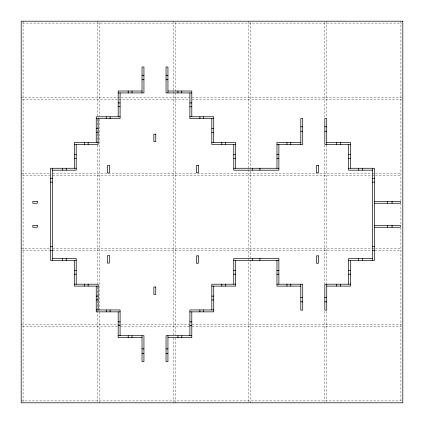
<?xml version="1.0" encoding="UTF-8"?>
<svg xmlns="http://www.w3.org/2000/svg" width="424" height="424" viewBox="0 0 424 424"><rect width="100%" height="100%" fill="white"/><g stroke="black" fill="none" stroke-linecap="round" stroke-linejoin="round"><path stroke-width="0.32" stroke-dasharray="2.12 1.59" d="M22.525 23.108L401.475 23.108M21.2 97.52L189.475 97.52M192.125 97.52L401.475 97.52M22.525 99.428L189.475 99.428M192.125 99.428L401.475 99.428M21.2 173.84L50.106 173.84M52.74 173.84L401.475 173.84M22.525 175.748L50.106 175.748M52.74 175.748L401.475 175.748M21.2 248.252L50.106 248.252M52.74 248.252L401.475 248.252M22.525 250.16L50.106 250.16M52.74 250.16L371.663 250.16M374.975 250.16L401.475 250.16M21.2 324.572L189.475 324.572M192.125 324.572L401.475 324.572M22.525 326.48L117.263 326.48M120.575 326.48L189.475 326.48M192.125 326.48L401.475 326.48M21.2 400.892L401.475 400.892M400.892 21.2L400.892 200.796M400.892 203.388L400.892 224.588M400.892 227.821L400.892 401.475M326.48 21.2L326.48 117.925M326.48 145.088L326.48 283.746M326.48 311.375L326.48 401.475M324.572 22.525L324.572 117.925M324.572 145.088L324.572 283.746M324.572 311.375L324.572 401.475M250.16 22.525L250.16 402.8M248.252 21.2L248.252 402.8M175.748 22.525L175.748 335.225M175.748 337.875L175.748 402.8M173.84 21.2L173.84 335.225M173.84 337.875L173.84 402.8M99.428 22.525L99.428 115.938M99.428 119.181L99.428 402.8M97.52 21.2L97.52 115.938M97.52 119.25L97.52 133.162M97.52 133.825L97.52 283.746M97.52 286.863L97.52 300.113M97.52 300.775L97.52 310.05M97.52 310.713L97.52 401.475M23.108 21.2L23.108 401.475"/><path stroke-width="0.64" d="M142.029 75.271L143.937 75.271M166.038 75.271L167.946 75.271M142.029 79.723L143.937 79.723M166.038 79.723L167.946 79.723M142.029 91.012L118.185 91.012L118.185 116.764M167.946 91.012L191.791 91.012L191.791 116.764M118.185 92.92L143.937 92.92L143.937 67.003L142.029 67.003L142.029 92.92M191.791 92.92L166.038 92.92L166.038 67.003L167.946 67.003L167.946 92.92M118.185 102.937L120.093 102.937M189.883 102.937L191.791 102.937M118.185 106.753L120.093 106.753M189.883 106.753L191.791 106.753M120.093 116.764L96.248 116.764L96.248 142.517M189.883 116.764L213.722 116.764L213.722 142.517M96.248 118.672L120.093 118.672L120.093 92.92M213.722 118.672L189.883 118.672L189.883 92.92M300.807 126.776L302.715 126.776M324.816 126.776L326.724 126.776M96.248 128.689L98.156 128.689M211.815 128.689L213.722 128.689M300.807 131.228L302.715 131.228M324.816 131.228L326.724 131.228M96.248 132.505L98.156 132.505M211.815 132.505L213.722 132.505M98.156 142.517L74.311 142.517L74.311 168.27M211.815 142.517L235.659 142.517L235.659 168.27M300.807 142.517L276.962 142.517L276.962 168.27M326.724 142.517L350.569 142.517L350.569 168.27M74.311 144.425L98.156 144.425L98.156 118.672M235.659 144.425L211.815 144.425L211.815 118.672M276.962 144.425L302.715 144.425L302.715 118.508L300.807 118.508L300.807 144.425M350.569 144.425L324.816 144.425L324.816 118.508L326.724 118.508L326.724 144.425M74.311 154.437L76.219 154.437M233.751 154.437L235.659 154.437M276.962 154.437L278.87 154.437M348.661 154.437L350.569 154.437M74.311 158.253L76.219 158.253M233.751 158.253L235.659 158.253M276.962 158.253L278.87 158.253M348.661 158.253L350.569 158.253M76.219 168.27L50.472 168.27L50.472 260.352L76.219 260.352M233.751 168.27L278.87 168.27M348.661 168.27L374.408 168.27L374.408 260.352L348.661 260.352M52.38 170.178L76.219 170.178L76.219 144.425M372.5 170.178L348.661 170.178L348.661 144.425M50.472 178.281L52.38 178.281M372.5 178.281L374.408 178.281M50.472 182.097L52.38 182.097M372.5 182.097L374.408 182.097M374.408 201.352L400.325 201.352L400.325 203.26L374.408 203.26M374.408 225.361L400.325 225.361L400.325 227.269L374.408 227.269M50.472 246.524L52.38 246.524M372.5 246.524L374.408 246.524M50.472 250.34L52.38 250.34M372.5 250.34L374.408 250.34M52.38 258.444L76.219 258.444L76.219 284.197M372.5 258.444L348.661 258.444L348.661 284.197M233.751 260.352L278.87 260.352M74.311 270.369L76.219 270.369M233.751 270.369L235.659 270.369M276.962 270.369L278.87 270.369M348.661 270.369L350.569 270.369M74.311 274.185L76.219 274.185M233.751 274.185L235.659 274.185M276.962 274.185L278.87 274.185M348.661 274.185L350.569 274.185M74.311 284.197L98.156 284.197L98.156 309.949M235.659 284.197L211.815 284.197L211.815 309.949M276.962 284.197L302.715 284.197L302.715 310.114L300.807 310.114L300.807 284.197M350.569 284.197L324.816 284.197L324.816 310.114L326.724 310.114L326.724 284.197M98.156 286.105L74.311 286.105L74.311 260.352M211.815 286.105L235.659 286.105L235.659 260.352M300.807 286.105L276.962 286.105L276.962 260.352M326.724 286.105L350.569 286.105L350.569 260.352M96.248 296.122L98.156 296.122M211.815 296.122L213.722 296.122M300.807 297.394L302.715 297.394M324.816 297.394L326.724 297.394M96.248 299.938L98.156 299.938M211.815 299.938L213.722 299.938M300.807 301.846L302.715 301.846M324.816 301.846L326.724 301.846M96.248 309.949L120.093 309.949L120.093 335.702M213.722 309.949L189.883 309.949L189.883 335.702M120.093 311.857L96.248 311.857L96.248 286.105M189.883 311.857L213.722 311.857L213.722 286.105M118.185 321.869L120.093 321.869M189.883 321.869L191.791 321.869M118.185 325.685L120.093 325.685M189.883 325.685L191.791 325.685M118.185 335.702L143.937 335.702L143.937 361.619L142.029 361.619L142.029 335.702M191.791 335.702L166.038 335.702L166.038 361.619L167.946 361.619L167.946 335.702M142.029 337.61L118.185 337.61L118.185 311.857M167.946 337.61L191.791 337.61L191.791 311.857M142.029 348.899L143.937 348.899M166.038 348.899L167.946 348.899M142.029 353.351L143.937 353.351M166.038 353.351L167.946 353.351M392.057 201.352L392.057 203.26M392.057 225.361L392.057 227.269M387.605 201.352L387.605 203.26M387.605 225.361L387.605 227.269M372.5 168.27L372.5 260.352M362.488 168.27L362.488 170.178M362.488 258.444L362.488 260.352M358.672 168.27L358.672 170.178M358.672 258.444L358.672 260.352M340.551 142.517L340.551 144.425M340.551 284.197L340.551 286.105M336.736 142.517L336.736 144.425M336.736 284.197L336.736 286.105M290.79 142.517L290.79 144.425M290.79 284.197L290.79 286.105M286.974 142.517L286.974 144.425M286.974 284.197L286.974 286.105M278.87 144.425L278.87 170.178L233.751 170.178L233.751 144.425M278.87 284.197L278.87 258.444L233.751 258.444L233.751 284.197M259.923 168.27L259.923 170.178M259.923 258.444L259.923 260.352M252.699 168.27L252.699 170.178M252.699 258.444L252.699 260.352M225.648 142.517L225.648 144.425M225.648 284.197L225.648 286.105M221.832 142.517L221.832 144.425M221.832 284.197L221.832 286.105M203.711 116.764L203.711 118.672M203.711 309.949L203.711 311.857M199.895 116.764L199.895 118.672M199.895 309.949L199.895 311.857M181.774 91.012L181.774 92.92M181.774 335.702L181.774 337.61M177.958 91.012L177.958 92.92M177.958 335.702L177.958 337.61M132.012 91.012L132.012 92.92M132.012 335.702L132.012 337.61M128.196 91.012L128.196 92.92M128.196 335.702L128.196 337.61M110.081 116.764L110.081 118.672M110.081 309.949L110.081 311.857M106.265 116.764L106.265 118.672M106.265 309.949L106.265 311.857M88.144 142.517L88.144 144.425M88.144 284.197L88.144 286.105M84.328 142.517L84.328 144.425M84.328 284.197L84.328 286.105M66.208 168.27L66.208 170.178M66.208 258.444L66.208 260.352M62.392 168.27L62.392 170.178M62.392 258.444L62.392 260.352M52.38 168.27L52.38 260.352M402.8 21.2L21.2 21.2L21.2 402.8L402.8 402.8L402.8 21.2M155.762 134.175L153.854 134.175L153.854 141.611L155.762 141.611L155.762 134.175M198.374 165.339L196.466 165.339L196.466 172.775L198.374 172.775L198.374 165.339M318.392 165.339L316.484 165.339L316.484 172.775L318.392 172.775L318.392 165.339M109.334 165.535L107.426 165.535L107.426 172.971L109.334 172.971L109.334 165.535M37.275 201.352L32.823 201.352L32.823 203.26L37.275 203.26L37.275 201.352M37.275 225.361L32.823 225.361L32.823 227.269L37.275 227.269L37.275 225.361M109.334 255.651L107.426 255.651L107.426 263.087L109.334 263.087L109.334 255.651M198.374 255.847L196.466 255.847L196.466 263.283L198.374 263.283L198.374 255.847M318.392 255.847L316.484 255.847L316.484 263.283L318.392 263.283L318.392 255.847M155.762 287.011L153.854 287.011L153.854 294.447L155.762 294.447L155.762 287.011"/></g></svg>
